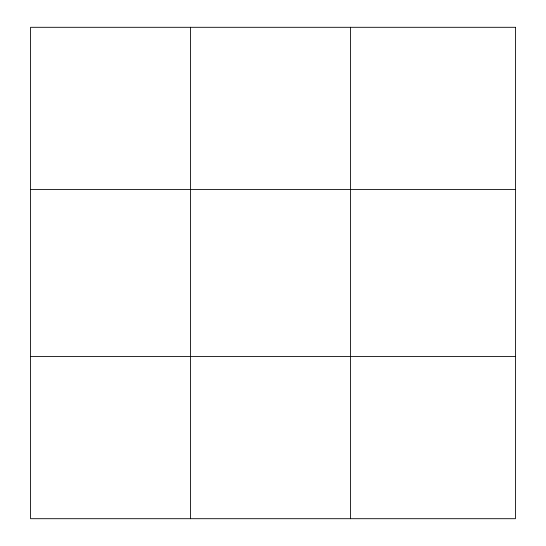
<?xml version="1.0" encoding="UTF-8"?>
<svg xmlns="http://www.w3.org/2000/svg" width="546" height="546" viewBox="0 0 546 546"><rect width="100%" height="100%" fill="white"/><g stroke="black" fill="none" stroke-linecap="round" stroke-linejoin="round"><path stroke-width="0.82" d="M190.574 27.3L190.574 518.7M350.58 27.3L350.58 518.7M30.569 189.462L515.431 189.462M30.569 356.538L515.431 356.538M515.431 27.3L515.431 518.7L30.569 518.7L30.569 27.3L515.431 27.3"/></g></svg>
